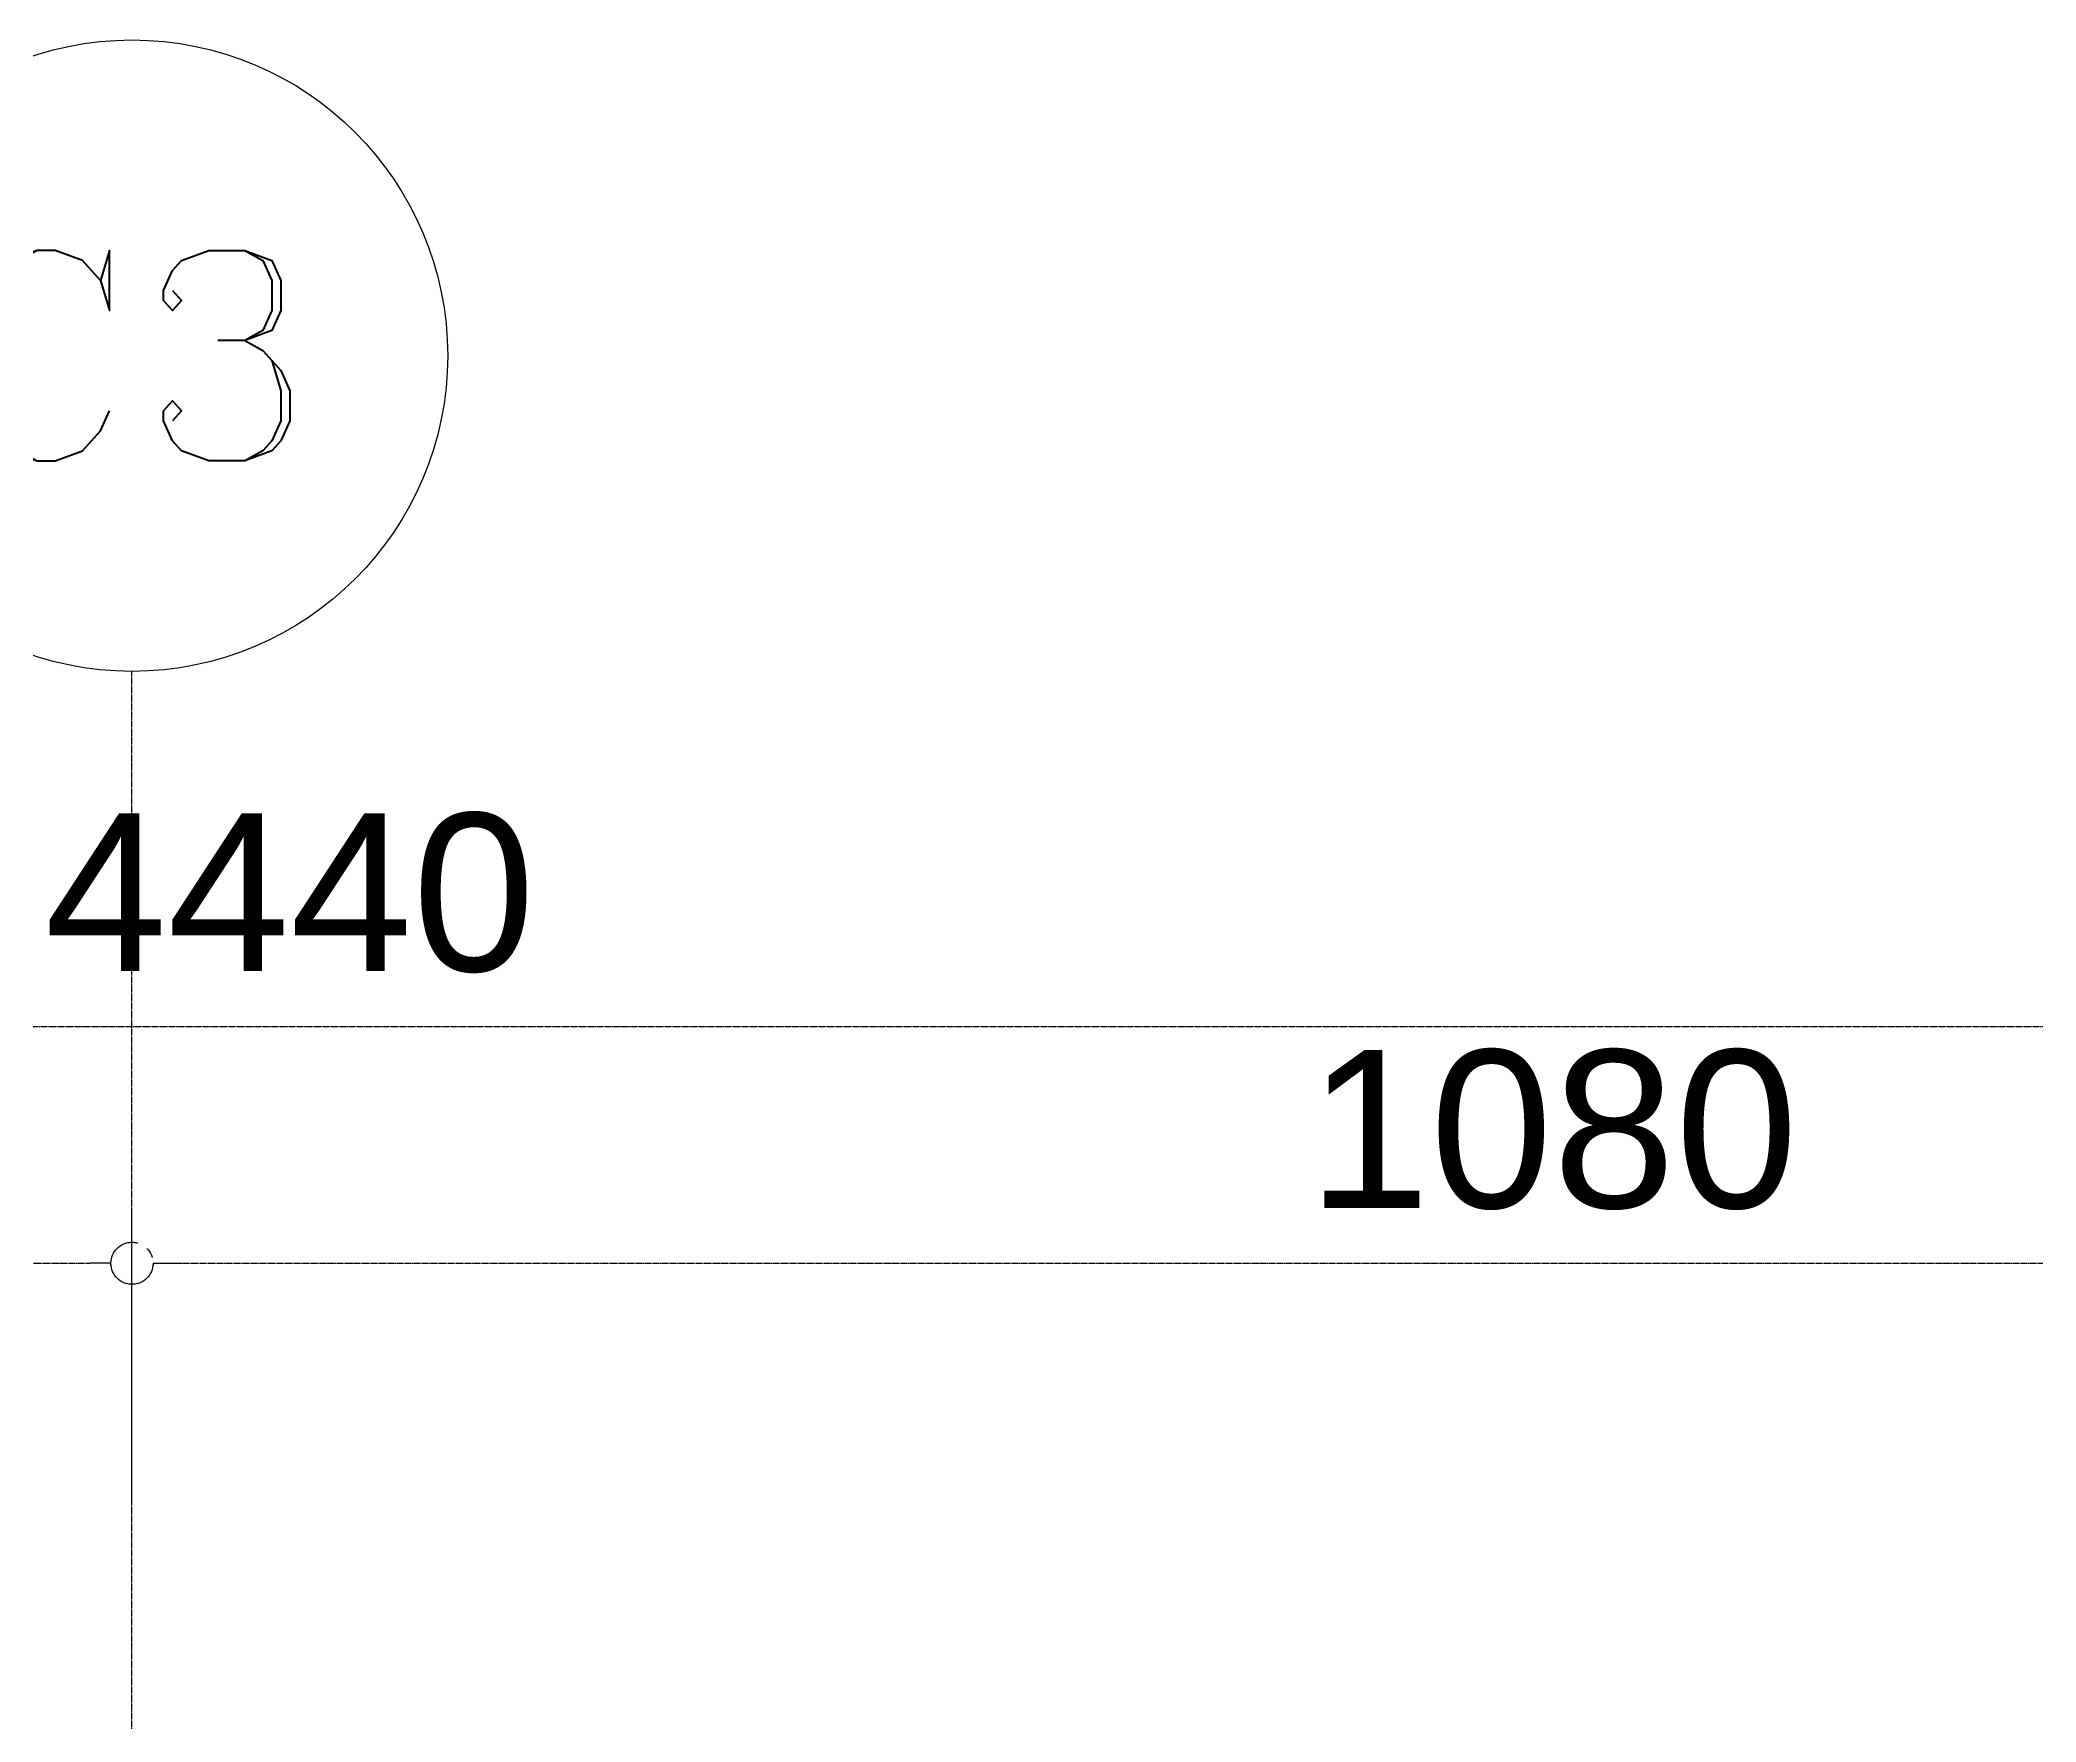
# Model space of a CAD drawing. Extents: x -18238 to -8686, y -1229 to 9502.
# Drawn here: x -15153 to -14394, y 8863 to 9502 of the extents above; entities that cross this region are included whole.
import ezdxf
from ezdxf.enums import TextEntityAlignment as Align

# ---------------------------------------------------------------- set-up
doc = ezdxf.new("R2010")
doc.units = 0
doc.linetypes.add('X-CUB3-LR20$0$COL-CEN-LIN', pattern=[3.25, 2.5, -0.25, 0.25, -0.25])
for name, color, linetype in [('X-CUB3-LR20$0$0-MC', 8, 'Continuous'), ('X-CUB3-LR20$0$0-NC', 8, 'Continuous'), ('X-CUB3-LR20$0$A-BLOCK', 8, 'Continuous'), ('X-CUB3-LR20$0$CCL', 8, 'X-CUB3-LR20$0$COL-CEN-LIN')]:
    doc.layers.add(name, color=color, linetype=linetype)
doc.styles.add('X-CUB3-LR20$0$COL-NUM', font='romanc')
doc.styles.add('X-CUB3-LR20$0$DIM', font='', dxfattribs={"width": 0.8})
doc.styles.add('X-CUB3-LR20$0$Gen-Text', font='arial.ttf', dxfattribs={"height": 2.5})
doc.styles.get('X-CUB3-LR20$0$DIM').set_extended_font_data('MingLiU')
doc.dimstyles.new('X-CUB3-LR20$0$CIRL', dxfattribs={"dimtxt": 50, "dimasz": 25, "dimexe": 16, "dimexo": 0, "dimgap": 6, "dimtad": 1, "dimdsep": 46, "dimtxsty": 'X-CUB3-LR20$0$DIM', "dimblk": 'X-CUB3-LR20$0$_DotBlank', "dimcen": 10, "dimdle": 16, "dimclrd": 256, "dimclre": 256, "dimclrt": 6, "dimadec": 0, "dimazin": 0, "dimtfac": 1, "dimtix": 1, "dimtmove": 2, "dimatfit": 3, "dimldrblk": 'X-CUB3-LR20$0$ARROW', "dimfxl": 1, "dimtolj": 1, "dimtzin": 0, "dimarcsym": 0})

# ---------------------------------------------------------------- blocks, each defined once
blk = doc.blocks.new('X-CUB3-LR20$0$_DotBlank')
at = {"color": 0, "linetype": 'ByBlock', "lineweight": -2}
blk.add_line((-0.5, 0), (-1, 0), dxfattribs=at)
blk.add_circle((0, 0), 0.5, dxfattribs=at)
blk = doc.blocks.new('*D65')
at = {"layer": 'DefPoints', "color": 0, "transparency": 16777216}
for p in [(0, 9847.46), (-4440, 9757.46), (0, 9757.46)]:
    blk.add_point(p, dxfattribs=at)
at = {"layer": 'X-CUB3-LR20$0$CCL', "lineweight": -2}
for p, q in [((-4440, 9757.46), (-4440, 9867.46)), ((0, 9757.46), (0, 9867.46)), ((-4424, 9847.46), (-16, 9847.46))]:
    blk.add_line(p, q, dxfattribs=at)
at = {"layer": 'X-CUB3-LR20$0$CCL', "lineweight": -2, "xscale": 16, "yscale": 16, "zscale": 16, "rotation": 180}
blk.add_blockref('X-CUB3-LR20$0$_DotBlank', (-4440, 9847.46), dxfattribs=at)
at = {"layer": 'X-CUB3-LR20$0$CCL', "lineweight": -2, "xscale": 16, "yscale": 16, "zscale": 16}
blk.add_blockref('X-CUB3-LR20$0$_DotBlank', (0, 9847.46), dxfattribs=at)
at = {"layer": 'X-CUB3-LR20$0$CCL', "color": 6, "insert": (-2220, 9898.09), "char_height": 2.5, "attachment_point": 5, "style": 'X-CUB3-LR20$0$Gen-Text'}
blk.add_mtext('\\A1;{\\H24x;4440}', dxfattribs=at)
blk = doc.blocks.new('X-CUB3-LR20$0$ARROW')
at = {"color": 3}
blk.add_solid([(0, 0), (-2.4, -0.4), (-2.4, 0.4)], dxfattribs=at)
blk = doc.blocks.new('*D67')
at = {"layer": 'DefPoints', "color": 0, "transparency": 16777216}
for p in [(-2280, 9757.46), (-3360, 9667.46), (-2280, 9667.46)]:
    blk.add_point(p, dxfattribs=at)
at = {"layer": 'X-CUB3-LR20$0$CCL', "lineweight": -2}
for p, q in [((-3360, 9667.46), (-3360, 9777.46)), ((-2280, 9667.46), (-2280, 9777.46)), ((-3344, 9757.46), (-2296, 9757.46))]:
    blk.add_line(p, q, dxfattribs=at)
at = {"layer": 'X-CUB3-LR20$0$CCL', "lineweight": -2, "xscale": 16, "yscale": 16, "zscale": 16, "rotation": 180}
blk.add_blockref('X-CUB3-LR20$0$_DotBlank', (-3360, 9757.46), dxfattribs=at)
at = {"layer": 'X-CUB3-LR20$0$CCL', "lineweight": -2, "xscale": 16, "yscale": 16, "zscale": 16}
blk.add_blockref('X-CUB3-LR20$0$_DotBlank', (-2280, 9757.46), dxfattribs=at)
at = {"layer": 'X-CUB3-LR20$0$CCL', "color": 6, "insert": (-2820, 9808.09), "char_height": 2.5, "attachment_point": 5, "style": 'X-CUB3-LR20$0$Gen-Text'}
blk.add_mtext('\\A1;{\\H24x;1080}', dxfattribs=at)
blk = doc.blocks.new('*D68')
at = {"layer": 'DefPoints', "color": 0, "transparency": 16777216}
for p in [(-1200, 9757.46), (-2280, 9667.46), (-1200, 9667.46)]:
    blk.add_point(p, dxfattribs=at)
at = {"layer": 'X-CUB3-LR20$0$CCL', "lineweight": -2}
for p, q in [((-2280, 9667.46), (-2280, 9777.46)), ((-1200, 9667.46), (-1200, 9777.46)), ((-2264, 9757.46), (-1216, 9757.46))]:
    blk.add_line(p, q, dxfattribs=at)
at = {"layer": 'X-CUB3-LR20$0$CCL', "lineweight": -2, "xscale": 16, "yscale": 16, "zscale": 16, "rotation": 180}
blk.add_blockref('X-CUB3-LR20$0$_DotBlank', (-2280, 9757.46), dxfattribs=at)
at = {"layer": 'X-CUB3-LR20$0$CCL', "lineweight": -2, "xscale": 16, "yscale": 16, "zscale": 16}
blk.add_blockref('X-CUB3-LR20$0$_DotBlank', (-1200, 9757.46), dxfattribs=at)
at = {"layer": 'X-CUB3-LR20$0$CCL', "color": 6, "insert": (-1740, 9808.09), "char_height": 2.5, "attachment_point": 5, "style": 'X-CUB3-LR20$0$Gen-Text'}
blk.add_mtext('\\A1;{\\H24x;1080}', dxfattribs=at)
blk = doc.blocks.new('X-CUB3-LR20$0$cn-y')
at = {"layer": 'X-CUB3-LR20$0$0-MC'}
blk.add_circle((-50, 0), 50, dxfattribs=at)
at = {"layer": 'X-CUB3-LR20$0$0-NC', "style": 'X-CUB3-LR20$0$COL-NUM'}
blk.add_attdef('GRID-Y', text='', height=50, dxfattribs=at).set_placement((-50, 0), align=Align.MIDDLE_CENTER)
blk = doc.blocks.new('X-CUB3-LR20$0$CUB3-LR10')
at = {"layer": 'X-CUB3-LR20$0$CCL'}
blk.add_line((-2280, 0), (-2280, 9982.459), dxfattribs=at)
at = {"layer": 'X-CUB3-LR20$0$A-BLOCK'}
ref = blk.add_blockref('X-CUB3-LR20$0$cn-y', (-2160, 10102.459), dxfattribs=dict(at, xscale=2.399999999999997, yscale=2.399999999999997, zscale=2.399999999999997))
ref.add_attrib('GRID-Y', 'C3', dxfattribs={"layer": 'X-CUB3-LR20$0$0-NC', "height": 80, "style": 'X-CUB3-LR20$0$COL-NUM'}).set_placement((-2280, 10102.459), align=Align.MIDDLE_CENTER)
at = {"layer": 'X-CUB3-LR20$0$CCL'}
for base, p1, p2, picture, middle in [((0, 9847.459), (-4440, 9757.459), (0, 9757.459), '*D65', (-2220, 9898.093)), ((-2280, 9757.459), (-3360, 9667.459), (-2280, 9667.459), '*D67', (-2820, 9808.093)), ((-1200, 9757.459), (-2280, 9667.459), (-1200, 9667.459), '*D68', (-1740, 9808.093))]:
    dim = blk.add_linear_dim(base=base, p1=p1, p2=p2, text='{\\H24x;<>}', dimstyle='X-CUB3-LR20$0$CIRL', override={"dimtxt": 60, "dimasz": 16, "dimexe": 20, "dimgap": 20, "dimtxsty": 'X-CUB3-LR20$0$Gen-Text'}, dxfattribs=at)
    dim.commit()
    dim.dimension.update_dxf_attribs({"geometry": picture, "text_midpoint": middle})
blk = doc.blocks.new('X-CUB3-LR20')
at = {"layer": 'X-CUB3-LR20$0$CCL'}
blk.add_blockref('X-CUB3-LR20$0$CUB3-LR10', (-12838.15, -720), dxfattribs=at)

msp = doc.modelspace()

# ---------------------------------------------------------------- block references
msp.add_blockref('X-CUB3-LR20', (0, 0))

doc.saveas('drawing.dxf')
